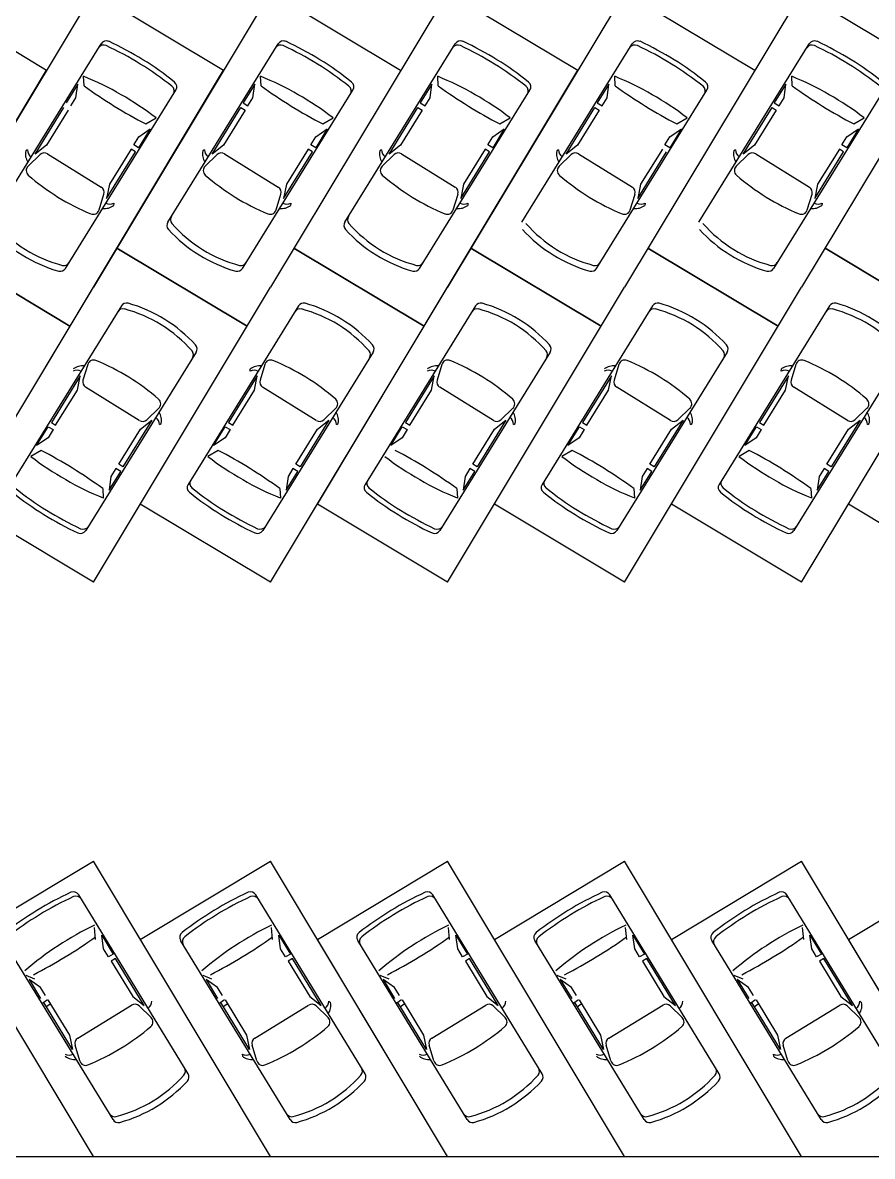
# Model space of a CAD drawing. Header units: millimetres. Extents: x 2478 to 18835, y -4183 to 1193.
# Drawn here: x 10870 to 12454, y -4183 to -2070 of the extents above; entities that cross this region are included whole.
import ezdxf

# ---------------------------------------------------------------- set-up
doc = ezdxf.new("R2010")
doc.units = ezdxf.units.MM

msp = doc.modelspace()

# ---------------------------------------------------------------- linework, layer by layer
at = {"color": 1}
for p, q in [((10672.2, -2013.2), (10914.9, -2158.8)), ((11002.2, -2013.2), (10672.2, -2563.2)), ((11002.2, -2013.2), (10672.2, -2563.2)), ((11332.2, -2013.2), (11002.2, -2563.2)), ((11002.2, -2013.2), (11244.9, -2158.8)), ((11662.2, -2013.2), (11332.2, -2563.2)), ((11332.2, -2013.2), (11574.9, -2158.8)), ((11662.2, -2013.2), (11332.2, -2563.2)), ((11992.2, -2013.2), (11662.2, -2563.2)), ((11662.2, -2013.2), (11904.9, -2158.8)), ((11992.2, -2013.2), (12234.9, -2158.8)), ((12322.2, -2013.2), (11992.2, -2563.2)), ((12652.2, -2013.2), (12322.2, -2563.2)), ((12322.2, -2013.2), (12564.9, -2158.8)), ((12652.2, -2013.2), (12322.2, -2563.2)), ((10342.2, -3113.2), (10914.9, -2158.8)), ((10672.2, -3113.2), (11244.9, -2158.8)), ((11332.2, -3113.2), (11904.9, -2158.8)), ((12322.2, -3113.2), (12894.9, -2158.8)), ((10715.9, -2490.4), (10958.5, -2636)), ((10958.5, -2636), (10715.9, -2490.4)), ((11288.5, -2636), (11045.9, -2490.4)), ((11045.9, -2490.4), (11288.5, -2636)), ((11045.9, -2490.4), (11288.5, -2636)), ((11618.5, -2636), (11375.9, -2490.4)), ((11375.9, -2490.4), (11618.5, -2636)), ((11948.5, -2636), (11705.9, -2490.4)), ((11705.9, -2490.4), (11948.5, -2636)), ((11705.9, -2490.4), (11948.5, -2636)), ((11705.9, -2490.4), (11948.5, -2636)), ((12035.9, -2490.4), (12278.5, -2636)), ((12035.9, -2490.4), (12278.5, -2636)), ((12278.5, -2636), (12035.9, -2490.4)), ((12365.9, -2490.4), (12608.5, -2636)), ((12608.5, -2636), (12365.9, -2490.4)), ((10759.6, -2967.6), (11002.2, -2563.2)), ((11002.2, -3113.2), (11332.2, -2563.2)), ((11002.2, -3113.2), (11332.2, -2563.2)), ((11419.6, -2967.6), (11662.2, -2563.2)), ((11662.2, -3113.2), (11992.2, -2563.2)), ((11992.2, -3113.2), (12322.2, -2563.2)), ((11992.2, -3113.2), (12322.2, -2563.2)), ((11002.2, -3113.2), (10759.6, -2967.6)), ((11332.2, -3113.2), (11089.6, -2967.6)), ((11332.2, -3113.2), (11089.6, -2967.6)), ((11662.2, -3113.2), (11419.6, -2967.6)), ((11992.2, -3113.2), (11749.6, -2967.6)), ((12322.2, -3113.2), (12079.6, -2967.6)), ((12322.2, -3113.2), (12079.6, -2967.6)), ((12652.2, -3113.2), (12409.6, -2967.6)), ((12652.2, -3113.2), (12409.6, -2967.6)), ((11002.2, -4183.2), (10672.2, -3633.2)), ((10759.6, -3778.8), (11002.2, -3633.2)), ((11332.2, -4183.2), (11002.2, -3633.2)), ((11089.6, -3778.8), (11332.2, -3633.2)), ((11662.2, -4183.2), (11332.2, -3633.2)), ((11419.6, -3778.8), (11662.2, -3633.2)), ((11992.2, -4183.2), (11662.2, -3633.2)), ((11749.6, -3778.8), (11992.2, -3633.2)), ((12322.2, -4183.2), (11992.2, -3633.2)), ((12079.6, -3778.8), (12322.2, -3633.2)), ((12652.2, -4183.2), (12322.2, -3633.2)), ((12409.6, -3778.8), (12652.2, -3633.2)), ((11662.2, -4183.2), (11419.6, -3778.8)), ((12652.2, -4183.2), (12409.6, -3778.8))]:
    msp.add_line(p, q, dxfattribs=at)
at = {"color": 0}
for p, q in [((10810.8, -2442), (11016.6, -2109.4)), ((11140.8, -2442), (11346.6, -2109.4)), ((11470.8, -2442), (11676.6, -2109.4)), ((11800.8, -2442), (12006.6, -2109.4)), ((12130.8, -2442), (12336.6, -2109.4)), ((10984.9, -2187.9), (10983.9, -2170.2)), ((11314.9, -2187.9), (11313.9, -2170.2)), ((11644.9, -2187.9), (11643.9, -2170.2)), ((11974.9, -2187.9), (11973.9, -2170.2)), ((12304.9, -2187.9), (12303.9, -2170.2)), ((10950.2, -2528.2), (11155.9, -2195.7)), ((10973, -2184.6), (10951.4, -2219.6)), ((10969.6, -2210.1), (10973, -2184.6)), ((11280.2, -2528.2), (11485.9, -2195.7)), ((11303, -2184.6), (11281.4, -2219.6)), ((11299.6, -2210.1), (11303, -2184.6)), ((11610.2, -2528.2), (11815.9, -2195.7)), ((11633, -2184.6), (11611.4, -2219.6)), ((11629.6, -2210.1), (11633, -2184.6)), ((11940.2, -2528.2), (12145.9, -2195.7)), ((11963, -2184.6), (11941.4, -2219.6)), ((11959.6, -2210.1), (11963, -2184.6)), ((12270.2, -2528.2), (12475.9, -2195.7)), ((12293, -2184.6), (12271.4, -2219.6)), ((12289.6, -2210.1), (12293, -2184.6)), ((10960.3, -2225.1), (10969.6, -2210.1)), ((11290.3, -2225.1), (11299.6, -2210.1)), ((11620.3, -2225.1), (11629.6, -2210.1)), ((11950.3, -2225.1), (11959.6, -2210.1)), ((12280.3, -2225.1), (12289.6, -2210.1)), ((10893.3, -2315.2), (10947.1, -2228.2)), ((10955.1, -2233.1), (10914.6, -2298.6)), ((11223.3, -2315.2), (11277.1, -2228.2)), ((11285.1, -2233.1), (11244.6, -2298.6)), ((11277.1, -2228.2), (11285.1, -2233.1)), ((11281.4, -2219.6), (11290.3, -2225.1)), ((11553.3, -2315.2), (11607.1, -2228.2)), ((11615.1, -2233.1), (11574.6, -2298.6)), ((11607.1, -2228.2), (11615.1, -2233.1)), ((11611.4, -2219.6), (11620.3, -2225.1)), ((11883.3, -2315.2), (11937.1, -2228.2)), ((11945.1, -2233.1), (11904.6, -2298.6)), ((11937.1, -2228.2), (11945.1, -2233.1)), ((11941.4, -2219.6), (11950.3, -2225.1)), ((12213.3, -2315.2), (12267.1, -2228.2)), ((12275.1, -2233.1), (12234.6, -2298.6)), ((12267.1, -2228.2), (12275.1, -2233.1)), ((12271.4, -2219.6), (12280.3, -2225.1)), ((11099.8, -2259), (11118.9, -2247.6)), ((11429.8, -2259), (11448.9, -2247.6)), ((11759.8, -2259), (11778.9, -2247.6)), ((12089.8, -2259), (12108.9, -2247.6)), ((12419.8, -2259), (12438.9, -2247.6)), ((11108.1, -2268.2), (11086.5, -2303.2)), ((11086.8, -2282.7), (11108.1, -2268.2)), ((11438.1, -2268.2), (11416.5, -2303.2)), ((11416.8, -2282.7), (11438.1, -2268.2)), ((11768.1, -2268.2), (11746.5, -2303.2)), ((11746.8, -2282.7), (11768.1, -2268.2)), ((12098.1, -2268.2), (12076.5, -2303.2)), ((12076.8, -2282.7), (12098.1, -2268.2)), ((12428.1, -2268.2), (12406.5, -2303.2)), ((12406.8, -2282.7), (12428.1, -2268.2)), ((10914.6, -2298.6), (10893.3, -2315.2)), ((11077.5, -2297.6), (11086.8, -2282.7)), ((11086.5, -2303.2), (11077.5, -2297.6)), ((11244.6, -2298.6), (11223.3, -2315.2)), ((11407.5, -2297.6), (11416.8, -2282.7)), ((11416.5, -2303.2), (11407.5, -2297.6)), ((11574.6, -2298.6), (11553.3, -2315.2)), ((11737.5, -2297.6), (11746.8, -2282.7)), ((11746.5, -2303.2), (11737.5, -2297.6)), ((11904.6, -2298.6), (11883.3, -2315.2)), ((12067.5, -2297.6), (12076.8, -2282.7)), ((12076.5, -2303.2), (12067.5, -2297.6)), ((12234.6, -2298.6), (12213.3, -2315.2)), ((12397.5, -2297.6), (12406.8, -2282.7)), ((12406.5, -2303.2), (12397.5, -2297.6)), ((10879.2, -2307.1), (10875.9, -2309.3)), ((10880.4, -2337.4), (10902.8, -2316.1)), ((10916.7, -2314.7), (11016.8, -2376.6)), ((11026.8, -2397.9), (11080.6, -2310.8)), ((11072.7, -2305.9), (11032.2, -2371.3)), ((11080.6, -2310.8), (11072.7, -2305.9)), ((11209.2, -2307.1), (11205.9, -2309.3)), ((11210.4, -2337.4), (11232.8, -2316.1)), ((11246.7, -2314.7), (11346.8, -2376.6)), ((11356.8, -2397.9), (11410.6, -2310.8)), ((11402.7, -2305.9), (11362.2, -2371.3)), ((11410.6, -2310.8), (11402.7, -2305.9)), ((11539.2, -2307.1), (11535.9, -2309.3)), ((11540.4, -2337.4), (11562.8, -2316.1)), ((11576.7, -2314.7), (11676.8, -2376.6)), ((11686.8, -2397.9), (11740.6, -2310.8)), ((11732.7, -2305.9), (11692.2, -2371.3)), ((11740.6, -2310.8), (11732.7, -2305.9)), ((11869.2, -2307.1), (11865.9, -2309.3)), ((11870.4, -2337.4), (11892.8, -2316.1)), ((11906.7, -2314.7), (12006.8, -2376.6)), ((12016.8, -2397.9), (12070.6, -2310.8)), ((12062.7, -2305.9), (12022.2, -2371.3)), ((12199.2, -2307.1), (12195.9, -2309.3)), ((12200.4, -2337.4), (12222.8, -2316.1)), ((12236.7, -2314.7), (12336.8, -2376.6)), ((12346.8, -2397.9), (12400.6, -2310.8)), ((12392.7, -2305.9), (12352.2, -2371.3)), ((12400.6, -2310.8), (12392.7, -2305.9)), ((11032.2, -2371.3), (11026.8, -2397.9)), ((11362.2, -2371.3), (11356.8, -2397.9)), ((11692.2, -2371.3), (11686.8, -2397.9)), ((12022.2, -2371.3), (12016.8, -2397.9)), ((12352.2, -2371.3), (12346.8, -2397.9)), ((11012.7, -2419.3), (11021.8, -2389.7)), ((11040.4, -2406.8), (11039.8, -2410.7)), ((11342.7, -2419.3), (11351.8, -2389.7)), ((11370.4, -2406.8), (11369.8, -2410.7)), ((11672.7, -2419.3), (11681.8, -2389.7)), ((11700.4, -2406.8), (11699.8, -2410.7)), ((12002.7, -2419.3), (12011.8, -2389.7)), ((12030.4, -2406.8), (12029.8, -2410.7)), ((12332.7, -2419.3), (12341.8, -2389.7)), ((12360.4, -2406.8), (12359.8, -2410.7)), ((11054.3, -2598.1), (10848.5, -2930.7)), ((11384.3, -2598.1), (11178.5, -2930.7)), ((11714.3, -2598.1), (11508.5, -2930.7)), ((12044.3, -2598.1), (11838.5, -2930.7)), ((12374.3, -2598.1), (12168.5, -2930.7)), ((11193.6, -2684.4), (10987.8, -3017)), ((11523.6, -2684.4), (11317.8, -3017)), ((11853.6, -2684.4), (11647.8, -3017)), ((12183.6, -2684.4), (11977.8, -3017)), ((12513.6, -2684.4), (12307.8, -3017)), ((10991.7, -2707.1), (10982.7, -2736.7)), ((11294.1, -2719.6), (11294.6, -2715.6)), ((11321.7, -2707.1), (11312.7, -2736.7)), ((11651.7, -2707.1), (11642.7, -2736.7)), ((11981.7, -2707.1), (11972.7, -2736.7)), ((12284.1, -2719.6), (12284.6, -2715.6)), ((12311.7, -2707.1), (12302.7, -2736.7)), ((10977.6, -2728.5), (10923.8, -2815.5)), ((10972.2, -2755), (10977.6, -2728.5)), ((11307.6, -2728.5), (11253.8, -2815.5)), ((11302.2, -2755), (11307.6, -2728.5)), ((11637.6, -2728.5), (11583.8, -2815.5)), ((11632.2, -2755), (11637.6, -2728.5)), ((11967.6, -2728.5), (11913.8, -2815.5)), ((11962.2, -2755), (11967.6, -2728.5)), ((12297.6, -2728.5), (12243.8, -2815.5)), ((12292.2, -2755), (12297.6, -2728.5)), ((10931.8, -2820.5), (10972.2, -2755)), ((11087.7, -2811.7), (10987.6, -2749.7)), ((11261.8, -2820.5), (11302.2, -2755)), ((11417.7, -2811.7), (11317.6, -2749.7)), ((11591.8, -2820.5), (11632.2, -2755)), ((11747.7, -2811.7), (11647.6, -2749.7)), ((11921.8, -2820.5), (11962.2, -2755)), ((12077.7, -2811.7), (11977.6, -2749.7)), ((12251.8, -2820.5), (12292.2, -2755)), ((12407.7, -2811.7), (12307.6, -2749.7)), ((11124.1, -2789), (11101.6, -2810.3)), ((11454.1, -2789), (11431.6, -2810.3)), ((11784.1, -2789), (11761.6, -2810.3)), ((12114.1, -2789), (12091.6, -2810.3)), ((12444.1, -2789), (12421.6, -2810.3)), ((10896.3, -2858.2), (10918, -2823.2)), ((10926.9, -2828.7), (10917.6, -2843.7)), ((10918, -2823.2), (10926.9, -2828.7)), ((10923.8, -2815.5), (10931.8, -2820.5)), ((11049.4, -2893.2), (11089.9, -2827.8)), ((11111.2, -2811.1), (11057.3, -2898.1)), ((11089.9, -2827.8), (11111.2, -2811.1)), ((11125.2, -2819.3), (11128.5, -2817)), ((11226.3, -2858.2), (11248, -2823.2)), ((11256.9, -2828.7), (11247.6, -2843.7)), ((11248, -2823.2), (11256.9, -2828.7)), ((11253.8, -2815.5), (11261.8, -2820.5)), ((11379.4, -2893.2), (11419.9, -2827.8)), ((11441.2, -2811.1), (11387.3, -2898.1)), ((11419.9, -2827.8), (11441.2, -2811.1)), ((11455.2, -2819.3), (11458.5, -2817)), ((11556.3, -2858.2), (11578, -2823.2)), ((11586.9, -2828.7), (11577.6, -2843.7)), ((11578, -2823.2), (11586.9, -2828.7)), ((11583.8, -2815.5), (11591.8, -2820.5)), ((11709.4, -2893.2), (11749.9, -2827.8)), ((11771.2, -2811.1), (11717.3, -2898.1)), ((11749.9, -2827.8), (11771.2, -2811.1)), ((11785.2, -2819.3), (11788.5, -2817)), ((11886.3, -2858.2), (11908, -2823.2)), ((11916.9, -2828.7), (11907.6, -2843.7)), ((11908, -2823.2), (11916.9, -2828.7)), ((11913.8, -2815.5), (11921.8, -2820.5)), ((12039.4, -2893.2), (12079.9, -2827.8)), ((12101.2, -2811.1), (12047.3, -2898.1)), ((12079.9, -2827.8), (12101.2, -2811.1)), ((12115.2, -2819.3), (12118.5, -2817)), ((12216.3, -2858.2), (12238, -2823.2)), ((12246.9, -2828.7), (12237.6, -2843.7)), ((12238, -2823.2), (12246.9, -2828.7)), ((12243.8, -2815.5), (12251.8, -2820.5)), ((12369.4, -2893.2), (12409.9, -2827.8)), ((12431.2, -2811.1), (12377.3, -2898.1)), ((12409.9, -2827.8), (12431.2, -2811.1)), ((12445.2, -2819.3), (12448.5, -2817)), ((10917.6, -2843.7), (10896.3, -2858.2)), ((11247.6, -2843.7), (11226.3, -2858.2)), ((11577.6, -2843.7), (11556.3, -2858.2)), ((11907.6, -2843.7), (11886.3, -2858.2)), ((12237.6, -2843.7), (12216.3, -2858.2)), ((10904.6, -2867.4), (10885.6, -2878.8)), ((11234.6, -2867.4), (11215.6, -2878.8)), ((11894.6, -2867.4), (11875.6, -2878.8)), ((12224.6, -2867.4), (12205.6, -2878.8)), ((11057.3, -2898.1), (11049.4, -2893.2)), ((11387.3, -2898.1), (11379.4, -2893.2)), ((11717.3, -2898.1), (11709.4, -2893.2)), ((12047.3, -2898.1), (12039.4, -2893.2)), ((12377.3, -2898.1), (12369.4, -2893.2)), ((11031.4, -2941.8), (11053.1, -2906.8)), ((11044.1, -2901.3), (11034.9, -2916.2)), ((11053.1, -2906.8), (11044.1, -2901.3)), ((11361.4, -2941.8), (11383.1, -2906.8)), ((11374.1, -2901.3), (11364.9, -2916.2)), ((11383.1, -2906.8), (11374.1, -2901.3)), ((11691.4, -2941.8), (11713.1, -2906.8)), ((11704.1, -2901.3), (11694.9, -2916.2)), ((11713.1, -2906.8), (11704.1, -2901.3)), ((12021.4, -2941.8), (12043.1, -2906.8)), ((12034.1, -2901.3), (12024.9, -2916.2)), ((12043.1, -2906.8), (12034.1, -2901.3)), ((12351.4, -2941.8), (12373.1, -2906.8)), ((12364.1, -2901.3), (12354.9, -2916.2)), ((12373.1, -2906.8), (12364.1, -2901.3)), ((11034.9, -2916.2), (11031.4, -2941.8)), ((11364.9, -2916.2), (11361.4, -2941.8)), ((11694.9, -2916.2), (11691.4, -2941.8)), ((12024.9, -2916.2), (12021.4, -2941.8)), ((12354.9, -2916.2), (12351.4, -2941.8)), ((11019.5, -2938.4), (11020.6, -2956.2)), ((11349.5, -2938.4), (11350.6, -2956.2)), ((11679.5, -2938.4), (11680.6, -2956.2)), ((12009.5, -2938.4), (12010.6, -2956.2)), ((12339.5, -2938.4), (12340.6, -2956.2)), ((11178.6, -4029.3), (10974.8, -3695.6)), ((11508.6, -4029.3), (11304.8, -3695.6)), ((11838.6, -4029.3), (11634.8, -3695.6)), ((12168.6, -4029.3), (11964.8, -3695.6)), ((12498.6, -4029.3), (12294.8, -3695.6)), ((11006.2, -3779), (11003.9, -3756.9)), ((11336.2, -3779), (11333.9, -3756.9)), ((11666.2, -3779), (11663.9, -3756.9)), ((11996.2, -3779), (11993.9, -3756.9)), ((12326.2, -3779), (12323.9, -3756.9)), ((11038.8, -4114.8), (10834.8, -3780.9)), ((11017.9, -3771), (11039.3, -3806.1)), ((11021.2, -3796.5), (11017.9, -3771)), ((11368.8, -4114.8), (11164.8, -3780.9)), ((11351.2, -3796.5), (11347.9, -3771)), ((11347.9, -3771), (11369.3, -3806.1)), ((11698.8, -4114.8), (11494.8, -3780.9)), ((11681.2, -3796.5), (11677.9, -3771)), ((11677.9, -3771), (11699.3, -3806.1)), ((12028.8, -4114.8), (11824.8, -3780.9)), ((12011.2, -3796.5), (12007.9, -3771)), ((12007.9, -3771), (12029.3, -3806.1)), ((12358.8, -4114.8), (12154.8, -3780.9)), ((12337.9, -3771), (12359.3, -3806.1)), ((12341.2, -3796.5), (12337.9, -3771)), ((11030.3, -3811.6), (11021.2, -3796.5)), ((11360.3, -3811.6), (11351.2, -3796.5)), ((11690.3, -3811.6), (11681.2, -3796.5)), ((12020.3, -3811.6), (12011.2, -3796.5)), ((12350.3, -3811.6), (12341.2, -3796.5)), ((11039.3, -3806.1), (11030.3, -3811.6)), ((11043.5, -3814.7), (11035.5, -3819.6)), ((11035.5, -3819.6), (11075.7, -3885.3)), ((11096.9, -3902.1), (11043.5, -3814.7)), ((11369.3, -3806.1), (11360.3, -3811.6)), ((11373.5, -3814.7), (11365.5, -3819.6)), ((11365.5, -3819.6), (11405.7, -3885.3)), ((11426.9, -3902.1), (11373.5, -3814.7)), ((11699.3, -3806.1), (11690.3, -3811.6)), ((11703.5, -3814.7), (11695.5, -3819.6)), ((11695.5, -3819.6), (11735.7, -3885.3)), ((11756.9, -3902.1), (11703.5, -3814.7)), ((12029.3, -3806.1), (12020.3, -3811.6)), ((12033.5, -3814.7), (12025.5, -3819.6)), ((12025.5, -3819.6), (12065.7, -3885.3)), ((12086.9, -3902.1), (12033.5, -3814.7)), ((12359.3, -3806.1), (12350.3, -3811.6)), ((12363.5, -3814.7), (12355.5, -3819.6)), ((12355.5, -3819.6), (12395.7, -3885.3)), ((12416.9, -3902.1), (12363.5, -3814.7)), ((10893.2, -3853), (10876.7, -3846.4)), ((10903.5, -3868.4), (10882.3, -3853.8)), ((10882.3, -3853.8), (10903.7, -3888.9)), ((11223.2, -3853), (11206.7, -3846.4)), ((11212.3, -3853.8), (11233.7, -3888.9)), ((11233.5, -3868.4), (11212.3, -3853.8)), ((11553.2, -3853), (11536.7, -3846.4)), ((11542.3, -3853.8), (11563.7, -3888.9)), ((11563.5, -3868.4), (11542.3, -3853.8)), ((11883.2, -3853), (11866.7, -3846.4)), ((11872.3, -3853.8), (11893.7, -3888.9)), ((11893.5, -3868.4), (11872.3, -3853.8)), ((12213.2, -3853), (12196.7, -3846.4)), ((12223.5, -3868.4), (12202.3, -3853.8)), ((12202.3, -3853.8), (12223.7, -3888.9)), ((10912.7, -3883.4), (10903.5, -3868.4)), ((11075.7, -3885.3), (11096.9, -3902.1)), ((11242.7, -3883.4), (11233.5, -3868.4)), ((11405.7, -3885.3), (11426.9, -3902.1)), ((11572.7, -3883.4), (11563.5, -3868.4)), ((11735.7, -3885.3), (11756.9, -3902.1)), ((11902.7, -3883.4), (11893.5, -3868.4)), ((12065.7, -3885.3), (12086.9, -3902.1)), ((12232.7, -3883.4), (12223.5, -3868.4)), ((12395.7, -3885.3), (12416.9, -3902.1)), ((10907.6, -3896.8), (10916.4, -3891)), ((10962.9, -3983.9), (10909.5, -3896.6)), ((10913.7, -3904.3), (10921.5, -3899.2)), ((10917.5, -3891.7), (10957.6, -3957.4)), ((10972.9, -3962.8), (11073.4, -3901.4)), ((11109.6, -3924.3), (11087.3, -3902.9)), ((11237.6, -3896.8), (11246.4, -3891)), ((11292.9, -3983.9), (11239.5, -3896.6)), ((11243.7, -3904.3), (11251.5, -3899.2)), ((11247.5, -3891.7), (11287.6, -3957.4)), ((11302.9, -3962.8), (11403.4, -3901.4)), ((11439.6, -3924.3), (11417.3, -3902.9)), ((11441, -3894), (11444.2, -3896.3)), ((11567.6, -3896.8), (11576.4, -3891)), ((11622.9, -3983.9), (11569.5, -3896.6)), ((11573.7, -3904.3), (11581.5, -3899.2)), ((11577.5, -3891.7), (11617.6, -3957.4)), ((11632.9, -3962.8), (11733.4, -3901.4)), ((11769.6, -3924.3), (11747.3, -3902.9)), ((11897.6, -3896.8), (11906.4, -3891)), ((11952.9, -3983.9), (11899.5, -3896.6)), ((11903.7, -3904.3), (11911.5, -3899.2)), ((11907.5, -3891.7), (11947.6, -3957.4)), ((11962.9, -3962.8), (12063.4, -3901.4)), ((12099.6, -3924.3), (12077.3, -3902.9)), ((12227.6, -3896.8), (12236.4, -3891)), ((12282.9, -3983.9), (12229.5, -3896.6)), ((12233.7, -3904.3), (12241.5, -3899.2)), ((12237.5, -3891.7), (12277.6, -3957.4)), ((12292.9, -3962.8), (12393.4, -3901.4)), ((12429.6, -3924.3), (12407.3, -3902.9)), ((12431, -3894), (12434.2, -3896.3)), ((10957.6, -3957.4), (10962.9, -3983.9)), ((11287.6, -3957.4), (11292.9, -3983.9)), ((11617.6, -3957.4), (11622.9, -3983.9)), ((11947.6, -3957.4), (11952.9, -3983.9)), ((12277.6, -3957.4), (12282.9, -3983.9)), ((10976.8, -4005.4), (10968, -3975.8)), ((11279.2, -3992.8), (11279.8, -3996.7)), ((11306.8, -4005.4), (11298, -3975.8)), ((11636.8, -4005.4), (11628, -3975.8)), ((11966.8, -4005.4), (11958, -3975.8)), ((12269.2, -3992.8), (12269.8, -3996.7)), ((12296.8, -4005.4), (12288, -3975.8))]:
    msp.add_line(p, q, dxfattribs=at)
at = {"color": 4}
msp.add_line((8362.2, -4183.2), (16746.3, -4183.2), dxfattribs=at)
at = {"color": 0}
for centre, major_axis, start_param, end_param in [((11021.4, -2123.3), (-2.6, 11.1), 5.626184, 7.068583), ((11026.3, -2115.4), (-2.6, 11.1), 5.626184, 7.068583), ((10766, -2669.4), (-597.9, -140.8), 3.808851, 4.043797), ((10770.9, -2661.4), (-597.9, -140.8), 3.808851, 4.043797), ((11351.4, -2123.3), (-2.6, 11.1), 5.626184, 7.068583), ((11356.3, -2115.4), (-2.6, 11.1), 5.626184, 7.068583), ((11096, -2669.4), (-597.9, -140.8), 3.808851, 4.043797), ((11100.9, -2661.4), (-597.9, -140.8), 3.808851, 4.043797), ((11681.4, -2123.3), (-2.6, 11.1), 5.626184, 7.068583), ((11686.3, -2115.4), (-2.6, 11.1), 5.626184, 7.068583), ((11426, -2669.4), (-597.9, -140.8), 3.808851, 4.043797), ((11430.9, -2661.4), (-597.9, -140.8), 3.808851, 4.043797), ((12011.4, -2123.3), (-2.6, 11.1), 5.626184, 7.068583), ((12016.3, -2115.4), (-2.6, 11.1), 5.626184, 7.068583), ((11756, -2669.4), (-597.9, -140.8), 3.808851, 4.043797), ((11760.9, -2661.4), (-597.9, -140.8), 3.808851, 4.043797), ((12341.4, -2123.3), (-2.6, 11.1), 5.626184, 7.068583), ((12346.3, -2115.4), (-2.6, 11.1), 5.626184, 7.068583), ((12086, -2669.4), (-597.9, -140.8), 3.808851, 4.043797), ((12090.9, -2661.4), (-597.9, -140.8), 3.808851, 4.043797), ((10758.1, -2720.7), (-136.4, 579.2), 5.400401, 5.662686), ((11088.1, -2720.7), (-136.4, 579.2), 5.400401, 5.662686), ((11418.1, -2720.7), (-136.4, 579.2), 5.400401, 5.662686), ((11748.1, -2720.7), (-136.4, 579.2), 5.400401, 5.662686), ((12078.1, -2720.7), (-136.4, 579.2), 5.400401, 5.662686), ((11519, -1453.1), (-208.3, 884.2), 2.281762, 2.430627), ((11141.3, -2197.6), (-2.6, 11.1), 3.926991, 5.367923), ((11146.2, -2189.7), (-2.6, 11.1), 3.926991, 5.367923), ((11849, -1453.1), (-208.3, 884.2), 2.281762, 2.430627), ((11471.3, -2197.6), (-2.6, 11.1), 3.926991, 5.367923), ((11476.2, -2189.7), (-2.6, 11.1), 3.926991, 5.367923), ((12179, -1453.1), (-208.3, 884.2), 2.281762, 2.430627), ((11801.3, -2197.6), (-2.6, 11.1), 3.926991, 5.367923), ((11806.2, -2189.7), (-2.6, 11.1), 3.926991, 5.367923), ((12509, -1453.1), (-208.3, 884.2), 2.281762, 2.430627), ((12131.3, -2197.6), (-2.6, 11.1), 3.926991, 5.367923), ((12136.2, -2189.7), (-2.6, 11.1), 3.926991, 5.367923), ((12839, -1453.1), (-208.3, 884.2), 2.281762, 2.430627), ((10902.6, -2315), (-26.5, -6.2), -0.439922, 0.360338), ((10895.5, -2306.9), (-15.8, -3.7), -0.220829, 0.729047), ((10910.7, -2324.4), (-11.1, -2.6), 3.926991, 5.240463), ((11232.6, -2315), (-26.5, -6.2), -0.439922, 0.360338), ((11225.5, -2306.9), (-15.8, -3.7), -0.220829, 0.729047), ((11240.7, -2324.4), (-11.1, -2.6), 3.926991, 5.240463), ((11562.6, -2315), (-26.5, -6.2), -0.439922, 0.360338), ((11555.5, -2306.9), (-15.8, -3.7), -0.220829, 0.729047), ((11570.7, -2324.4), (-11.1, -2.6), 3.926991, 5.240463), ((11892.6, -2315), (-26.5, -6.2), -0.439922, 0.360338), ((11885.5, -2306.9), (-15.8, -3.7), -0.220829, 0.729047), ((11900.7, -2324.4), (-11.1, -2.6), 3.926991, 5.240463), ((12222.6, -2315), (-26.5, -6.2), -0.439922, 0.360338), ((12215.5, -2306.9), (-15.8, -3.7), -0.220829, 0.729047), ((12230.7, -2324.4), (-11.1, -2.6), 3.926991, 5.240463), ((10888.3, -2345.7), (-2.6, 11.1), 0.528074, 2.182793), ((11218.3, -2345.7), (-2.6, 11.1), 0.528074, 2.182793), ((11548.3, -2345.7), (-2.6, 11.1), 0.528074, 2.182793), ((11878.3, -2345.7), (-2.6, 11.1), 0.528074, 2.182793), ((12208.3, -2345.7), (-2.6, 11.1), 0.528074, 2.182793), ((11160.7, -2032.1), (-415.5, -97.9), 0.623679, 0.947117), ((11490.7, -2032.1), (-415.5, -97.9), 0.623679, 0.947117), ((11820.7, -2032.1), (-415.5, -97.9), 0.623679, 0.947117), ((12150.7, -2032.1), (-415.5, -97.9), 0.623679, 0.947117), ((12480.7, -2032.1), (-415.5, -97.9), 0.623679, 0.947117), ((11010.8, -2386.4), (-2.6, 11.1), 4.184315, 5.497787), ((11340.8, -2386.4), (-2.6, 11.1), 4.184315, 5.497787), ((11670.8, -2386.4), (-2.6, 11.1), 4.184315, 5.497787), ((12000.8, -2386.4), (-2.6, 11.1), 4.184315, 5.497787), ((12330.8, -2386.4), (-2.6, 11.1), 4.184315, 5.497787), ((11033.3, -2392.2), (-3.7, 15.8), 2.412546, 3.362421), ((11363.3, -2392.2), (-3.7, 15.8), 2.412546, 3.362421), ((11693.3, -2392.2), (-3.7, 15.8), 2.412546, 3.362421), ((12023.3, -2392.2), (-3.7, 15.8), 2.412546, 3.362421), ((12353.3, -2392.2), (-3.7, 15.8), 2.412546, 3.362421), ((11001.8, -2415.9), (-11.1, -2.6), 0.958799, 2.613518), ((11022.9, -2389.4), (-6.2, 26.5), 2.781255, 3.581514), ((11331.8, -2415.9), (-11.1, -2.6), 0.958799, 2.613518), ((11352.9, -2389.4), (-6.2, 26.5), 2.781255, 3.581514), ((11661.8, -2415.9), (-11.1, -2.6), 0.958799, 2.613518), ((11682.9, -2389.4), (-6.2, 26.5), 2.781255, 3.581514), ((11991.8, -2415.9), (-11.1, -2.6), 0.958799, 2.613518), ((12012.9, -2389.4), (-6.2, 26.5), 2.781255, 3.581514), ((12321.8, -2415.9), (-11.1, -2.6), 0.958799, 2.613518), ((12342.9, -2389.4), (-6.2, 26.5), 2.781255, 3.581514), ((11009.6, -2276.4), (-58.4, 247.8), 2.060666, 2.651723), ((11150.5, -2448), (-11.1, -2.6), -0.785398, 0.48085), ((11157.2, -2437.2), (-2.6, 11.1), 0.785398, 2.032674), ((11339.6, -2276.4), (-58.4, 247.8), 2.060666, 2.651723), ((11480.5, -2448), (-11.1, -2.6), -0.785398, 0.48085), ((11487.2, -2437.2), (-2.6, 11.1), 0.785398, 2.032674), ((11669.6, -2276.4), (-58.4, 247.8), 2.060666, 2.651723), ((11999.6, -2276.4), (-58.4, 247.8), 2.060666, 2.651723), ((12329.6, -2276.4), (-58.4, 247.8), 2.060666, 2.651723), ((11011, -2274.1), (-262.2, -61.8), 0.50732, 1.063476), ((11341, -2274.1), (-262.2, -61.8), 0.50732, 1.063476), ((11671, -2274.1), (-262.2, -61.8), 0.50732, 1.063476), ((12001, -2274.1), (-262.2, -61.8), 0.50732, 1.063476), ((12331, -2274.1), (-262.2, -61.8), 0.50732, 1.063476), ((10940.5, -2522.2), (-11.1, -2.6), 1.089946, 2.356194), ((10947.2, -2511.4), (-11.1, -2.6), 1.108918, 2.356194), ((11270.5, -2522.2), (-11.1, -2.6), 1.089946, 2.356194), ((11277.2, -2511.4), (-11.1, -2.6), 1.108918, 2.356194), ((11600.5, -2522.2), (-11.1, -2.6), 1.089946, 2.356194), ((11607.2, -2511.4), (-11.1, -2.6), 1.108918, 2.356194), ((11930.5, -2522.2), (-11.1, -2.6), 1.089946, 2.356194), ((11937.2, -2511.4), (-11.1, -2.6), 1.108918, 2.356194), ((12260.5, -2522.2), (-11.1, -2.6), 1.089946, 2.356194), ((12267.2, -2511.4), (-11.1, -2.6), 1.108918, 2.356194), ((11064, -2604.1), (11.1, 2.6), 1.089946, 2.356194), ((10993.4, -2852.3), (262.2, 61.8), 0.50732, 1.063476), ((11394, -2604.1), (11.1, 2.6), 1.089946, 2.356194), ((11323.4, -2852.3), (262.2, 61.8), 0.50732, 1.063476), ((11724, -2604.1), (11.1, 2.6), 1.089946, 2.356194), ((11653.4, -2852.3), (262.2, 61.8), 0.50732, 1.063476), ((12054, -2604.1), (11.1, 2.6), 1.089946, 2.356194), ((11983.4, -2852.3), (262.2, 61.8), 0.50732, 1.063476), ((12384, -2604.1), (11.1, 2.6), 1.089946, 2.356194), ((12313.4, -2852.3), (262.2, 61.8), 0.50732, 1.063476), ((11057.3, -2615), (11.1, 2.6), 1.108918, 2.356194), ((10994.8, -2850), (58.4, -247.8), 2.060666, 2.651723), ((11387.3, -2615), (11.1, 2.6), 1.108918, 2.356194), ((11324.8, -2850), (58.4, -247.8), 2.060666, 2.651723), ((11717.3, -2615), (11.1, 2.6), 1.108918, 2.356194), ((11654.8, -2850), (58.4, -247.8), 2.060666, 2.651723), ((12047.3, -2615), (11.1, 2.6), 1.108918, 2.356194), ((11984.8, -2850), (58.4, -247.8), 2.060666, 2.651723), ((12377.3, -2615), (11.1, 2.6), 1.108918, 2.356194), ((12314.8, -2850), (58.4, -247.8), 2.060666, 2.651723), ((11177.2, -2689.2), (2.6, -11.1), 0.785398, 2.032674), ((11183.9, -2678.3), (11.1, 2.6), -0.785398, 0.48085), ((11507.2, -2689.2), (2.6, -11.1), 0.785398, 2.032674), ((11513.9, -2678.3), (11.1, 2.6), -0.785398, 0.48085), ((11837.2, -2689.2), (2.6, -11.1), 0.785398, 2.032674), ((11843.9, -2678.3), (11.1, 2.6), -0.785398, 0.48085), ((12167.2, -2689.2), (2.6, -11.1), 0.785398, 2.032674), ((12173.9, -2678.3), (11.1, 2.6), -0.785398, 0.48085), ((11002.6, -2710.4), (11.1, 2.6), 0.958799, 2.613518), ((10843.7, -3094.2), (415.5, 97.9), 0.623679, 0.947117), ((11332.6, -2710.4), (11.1, 2.6), 0.958799, 2.613518), ((11173.7, -3094.2), (415.5, 97.9), 0.623679, 0.947117), ((11662.6, -2710.4), (11.1, 2.6), 0.958799, 2.613518), ((11503.7, -3094.2), (415.5, 97.9), 0.623679, 0.947117), ((11992.6, -2710.4), (11.1, 2.6), 0.958799, 2.613518), ((11833.7, -3094.2), (415.5, 97.9), 0.623679, 0.947117), ((12322.6, -2710.4), (11.1, 2.6), 0.958799, 2.613518), ((12163.7, -3094.2), (415.5, 97.9), 0.623679, 0.947117), ((10971.2, -2734.2), (3.7, -15.8), 2.412546, 3.362421), ((10981.6, -2737), (6.2, -26.5), 2.781255, 3.581514), ((11301.2, -2734.2), (3.7, -15.8), 2.412546, 3.362421), ((11311.6, -2737), (6.2, -26.5), 2.781255, 3.581514), ((11631.2, -2734.2), (3.7, -15.8), 2.412546, 3.362421), ((11641.6, -2737), (6.2, -26.5), 2.781255, 3.581514), ((11961.2, -2734.2), (3.7, -15.8), 2.412546, 3.362421), ((11971.6, -2737), (6.2, -26.5), 2.781255, 3.581514), ((12291.2, -2734.2), (3.7, -15.8), 2.412546, 3.362421), ((12301.6, -2737), (6.2, -26.5), 2.781255, 3.581514), ((10993.6, -2740), (2.6, -11.1), 4.184315, 5.497787), ((11323.6, -2740), (2.6, -11.1), 4.184315, 5.497787), ((11653.6, -2740), (2.6, -11.1), 4.184315, 5.497787), ((11983.6, -2740), (2.6, -11.1), 4.184315, 5.497787), ((12313.6, -2740), (2.6, -11.1), 4.184315, 5.497787), ((11116.2, -2780.7), (2.6, -11.1), 0.528074, 2.182793), ((11446.2, -2780.7), (2.6, -11.1), 0.528074, 2.182793), ((11776.2, -2780.7), (2.6, -11.1), 0.528074, 2.182793), ((12106.2, -2780.7), (2.6, -11.1), 0.528074, 2.182793), ((12436.2, -2780.7), (2.6, -11.1), 0.528074, 2.182793), ((11093.8, -2802), (11.1, 2.6), 3.926991, 5.240463), ((11109, -2819.5), (15.8, 3.7), -0.220829, 0.729047), ((11101.8, -2811.4), (26.5, 6.2), -0.439922, 0.360338), ((11423.8, -2802), (11.1, 2.6), 3.926991, 5.240463), ((11439, -2819.5), (15.8, 3.7), -0.220829, 0.729047), ((11431.8, -2811.4), (26.5, 6.2), -0.439922, 0.360338), ((11753.8, -2802), (11.1, 2.6), 3.926991, 5.240463), ((11769, -2819.5), (15.8, 3.7), -0.220829, 0.729047), ((11761.8, -2811.4), (26.5, 6.2), -0.439922, 0.360338), ((12083.8, -2802), (11.1, 2.6), 3.926991, 5.240463), ((12099, -2819.5), (15.8, 3.7), -0.220829, 0.729047), ((12091.8, -2811.4), (26.5, 6.2), -0.439922, 0.360338), ((12413.8, -2802), (11.1, 2.6), 3.926991, 5.240463), ((12429, -2819.5), (15.8, 3.7), -0.220829, 0.729047), ((12421.8, -2811.4), (26.5, 6.2), -0.439922, 0.360338), ((10485.4, -3673.3), (208.3, -884.2), 2.281762, 2.430627), ((10815.4, -3673.3), (208.3, -884.2), 2.281762, 2.430627), ((11145.4, -3673.3), (208.3, -884.2), 2.281762, 2.430627), ((11475.4, -3673.3), (208.3, -884.2), 2.281762, 2.430627), ((11805.4, -3673.3), (208.3, -884.2), 2.281762, 2.430627), ((11246.3, -2405.6), (136.4, -579.2), 5.400401, 5.662686), ((11576.3, -2405.6), (136.4, -579.2), 5.400401, 5.662686), ((11906.3, -2405.6), (136.4, -579.2), 5.400401, 5.662686), ((12236.3, -2405.6), (136.4, -579.2), 5.400401, 5.662686), ((12566.3, -2405.6), (136.4, -579.2), 5.400401, 5.662686), ((11188.2, -2936.7), (2.6, -11.1), 3.926991, 5.367923), ((11193.2, -2928.7), (2.6, -11.1), 3.926991, 5.367923), ((11518.2, -2936.7), (2.6, -11.1), 3.926991, 5.367923), ((11523.2, -2928.7), (2.6, -11.1), 3.926991, 5.367923), ((11848.2, -2936.7), (2.6, -11.1), 3.926991, 5.367923), ((11853.2, -2928.7), (2.6, -11.1), 3.926991, 5.367923), ((12178.2, -2936.7), (2.6, -11.1), 3.926991, 5.367923), ((12183.2, -2928.7), (2.6, -11.1), 3.926991, 5.367923), ((11233.5, -2464.9), (597.9, 140.8), 3.808851, 4.043797), ((11238.4, -2456.9), (597.9, 140.8), 3.808851, 4.043797), ((11563.5, -2464.9), (597.9, 140.8), 3.808851, 4.043797), ((11568.4, -2456.9), (597.9, 140.8), 3.808851, 4.043797), ((11893.5, -2464.9), (597.9, 140.8), 3.808851, 4.043797), ((11898.4, -2456.9), (597.9, 140.8), 3.808851, 4.043797), ((12223.5, -2464.9), (597.9, 140.8), 3.808851, 4.043797), ((12228.4, -2456.9), (597.9, 140.8), 3.808851, 4.043797), ((12553.5, -2464.9), (597.9, 140.8), 3.808851, 4.043797), ((12558.4, -2456.9), (597.9, 140.8), 3.808851, 4.043797), ((10978.1, -3011), (2.6, -11.1), 5.626184, 7.068583), ((10983.1, -3003), (2.6, -11.1), 5.626184, 7.068583), ((11308.1, -3011), (2.6, -11.1), 5.626184, 7.068583), ((11313.1, -3003), (2.6, -11.1), 5.626184, 7.068583), ((11638.1, -3011), (2.6, -11.1), 5.626184, 7.068583), ((11643.1, -3003), (2.6, -11.1), 5.626184, 7.068583), ((11968.1, -3011), (2.6, -11.1), 5.626184, 7.068583), ((11973.1, -3003), (2.6, -11.1), 5.626184, 7.068583), ((12298.1, -3011), (2.6, -11.1), 5.626184, 7.068583), ((12303.1, -3003), (2.6, -11.1), 5.626184, 7.068583), ((11216.6, -4249.4), (-144.2, -597.1), 3.808851, 4.043797), ((10965, -3701.5), (-11.1, 2.7), 3.926991, 5.367923), ((10969.9, -3709.5), (-11.1, 2.7), 3.926991, 5.367923), ((11546.6, -4249.4), (-144.2, -597.1), 3.808851, 4.043797), ((11295, -3701.5), (-11.1, 2.7), 3.926991, 5.367923), ((11299.9, -3709.5), (-11.1, 2.7), 3.926991, 5.367923), ((11876.6, -4249.4), (-144.2, -597.1), 3.808851, 4.043797), ((11625, -3701.5), (-11.1, 2.7), 3.926991, 5.367923), ((11629.9, -3709.5), (-11.1, 2.7), 3.926991, 5.367923), ((12206.6, -4249.4), (-144.2, -597.1), 3.808851, 4.043797), ((11955, -3701.5), (-11.1, 2.7), 3.926991, 5.367923), ((11959.9, -3709.5), (-11.1, 2.7), 3.926991, 5.367923), ((12536.6, -4249.4), (-144.2, -597.1), 3.808851, 4.043797), ((12285, -3701.5), (-11.1, 2.7), 3.926991, 5.367923), ((12289.9, -3709.5), (-11.1, 2.7), 3.926991, 5.367923), ((11221.5, -4257.4), (-144.2, -597.1), 3.808851, 4.043797), ((11551.5, -4257.4), (-144.2, -597.1), 3.808851, 4.043797), ((11881.5, -4257.4), (-144.2, -597.1), 3.808851, 4.043797), ((12211.5, -4257.4), (-144.2, -597.1), 3.808851, 4.043797), ((12541.5, -4257.4), (-144.2, -597.1), 3.808851, 4.043797), ((11263.7, -4287.6), (-578.4, 139.7), 5.400401, 5.662686), ((11593.7, -4287.6), (-578.4, 139.7), 5.400401, 5.662686), ((11923.7, -4287.6), (-578.4, 139.7), 5.400401, 5.662686), ((12253.7, -4287.6), (-578.4, 139.7), 5.400401, 5.662686), ((12583.7, -4287.6), (-578.4, 139.7), 5.400401, 5.662686), ((10476, -3036.4), (-883, 213.3), 2.281762, 2.430627), ((11174.6, -3775), (-11.1, 2.7), 5.626184, 7.068583), ((11179.5, -3783), (-11.1, 2.7), 5.626184, 7.068583), ((10806, -3036.4), (-883, 213.3), 2.281762, 2.430627), ((11504.6, -3775), (-11.1, 2.7), 5.626184, 7.068583), ((11509.5, -3783), (-11.1, 2.7), 5.626184, 7.068583), ((11136, -3036.4), (-883, 213.3), 2.281762, 2.430627), ((11834.6, -3775), (-11.1, 2.7), 5.626184, 7.068583), ((11839.5, -3783), (-11.1, 2.7), 5.626184, 7.068583), ((11466, -3036.4), (-883, 213.3), 2.281762, 2.430627), ((12164.6, -3775), (-11.1, 2.7), 5.626184, 7.068583), ((12169.5, -3783), (-11.1, 2.7), 5.626184, 7.068583), ((11796, -3036.4), (-883, 213.3), 2.281762, 2.430627), ((11079.4, -3911.1), (-11.1, 2.7), 4.184315, 5.497787), ((11094.7, -3893.7), (-15.8, 3.8), 2.412546, 3.362421), ((11409.4, -3911.1), (-11.1, 2.7), 4.184315, 5.497787), ((11424.7, -3893.7), (-15.8, 3.8), 2.412546, 3.362421), ((11417.5, -3901.8), (-26.5, 6.4), 2.781255, 3.581514), ((11739.4, -3911.1), (-11.1, 2.7), 4.184315, 5.497787), ((11754.7, -3893.7), (-15.8, 3.8), 2.412546, 3.362421), ((12069.4, -3911.1), (-11.1, 2.7), 4.184315, 5.497787), ((12084.7, -3893.7), (-15.8, 3.8), 2.412546, 3.362421), ((12399.4, -3911.1), (-11.1, 2.7), 4.184315, 5.497787), ((12414.7, -3893.7), (-15.8, 3.8), 2.412546, 3.362421), ((12407.5, -3901.8), (-26.5, 6.4), 2.781255, 3.581514), ((11101.7, -3932.6), (-2.7, -11.1), 0.958799, 2.613518), ((11431.7, -3932.6), (-2.7, -11.1), 0.958799, 2.613518), ((11761.7, -3932.6), (-2.7, -11.1), 0.958799, 2.613518), ((12091.7, -3932.6), (-2.7, -11.1), 0.958799, 2.613518), ((12421.7, -3932.6), (-2.7, -11.1), 0.958799, 2.613518), ((10831, -3617.5), (-100.2, -414.9), 0.623679, 0.947117), ((11161, -3617.5), (-100.2, -414.9), 0.623679, 0.947117), ((11491, -3617.5), (-100.2, -414.9), 0.623679, 0.947117), ((11821, -3617.5), (-100.2, -414.9), 0.623679, 0.947117), ((12151, -3617.5), (-100.2, -414.9), 0.623679, 0.947117), ((10978.9, -3972.5), (-2.7, -11.1), 3.926991, 5.240463), ((11308.9, -3972.5), (-2.7, -11.1), 3.926991, 5.240463), ((11638.9, -3972.5), (-2.7, -11.1), 3.926991, 5.240463), ((11968.9, -3972.5), (-2.7, -11.1), 3.926991, 5.240463), ((12298.9, -3972.5), (-2.7, -11.1), 3.926991, 5.240463), ((10956.4, -3978.2), (-3.8, -15.8), -0.220829, 0.729047), ((11286.4, -3978.2), (-3.8, -15.8), -0.220829, 0.729047), ((11616.4, -3978.2), (-3.8, -15.8), -0.220829, 0.729047), ((11946.4, -3978.2), (-3.8, -15.8), -0.220829, 0.729047), ((12276.4, -3978.2), (-3.8, -15.8), -0.220829, 0.729047), ((10966.9, -3975.5), (-6.4, -26.5), -0.439922, 0.360338), ((10987.8, -4002.2), (-11.1, 2.7), 0.528074, 2.182793), ((11296.9, -3975.5), (-6.4, -26.5), -0.439922, 0.360338), ((11317.8, -4002.2), (-11.1, 2.7), 0.528074, 2.182793), ((11626.9, -3975.5), (-6.4, -26.5), -0.439922, 0.360338), ((11647.8, -4002.2), (-11.1, 2.7), 0.528074, 2.182793), ((11956.9, -3975.5), (-6.4, -26.5), -0.439922, 0.360338), ((11977.8, -4002.2), (-11.1, 2.7), 0.528074, 2.182793), ((12286.9, -3975.5), (-6.4, -26.5), -0.439922, 0.360338), ((12307.8, -4002.2), (-11.1, 2.7), 0.528074, 2.182793), ((10980.7, -3862.5), (-247.5, 59.8), 2.060666, 2.651723), ((11162.2, -4024.4), (-2.7, -11.1), 1.108918, 2.356194), ((11168.9, -4035.3), (-2.7, -11.1), 1.089946, 2.356194), ((11310.7, -3862.5), (-247.5, 59.8), 2.060666, 2.651723), ((11492.2, -4024.4), (-2.7, -11.1), 1.108918, 2.356194), ((11498.9, -4035.3), (-2.7, -11.1), 1.089946, 2.356194), ((11640.7, -3862.5), (-247.5, 59.8), 2.060666, 2.651723), ((11822.2, -4024.4), (-2.7, -11.1), 1.108918, 2.356194), ((11828.9, -4035.3), (-2.7, -11.1), 1.089946, 2.356194), ((11970.7, -3862.5), (-247.5, 59.8), 2.060666, 2.651723), ((12152.2, -4024.4), (-2.7, -11.1), 1.108918, 2.356194), ((12158.9, -4035.3), (-2.7, -11.1), 1.089946, 2.356194), ((12300.7, -3862.5), (-247.5, 59.8), 2.060666, 2.651723), ((10979.3, -3860.3), (-63.3, -261.9), 0.50732, 1.063476), ((11309.3, -3860.3), (-63.3, -261.9), 0.50732, 1.063476), ((11639.3, -3860.3), (-63.3, -261.9), 0.50732, 1.063476), ((11969.3, -3860.3), (-63.3, -261.9), 0.50732, 1.063476), ((12299.3, -3860.3), (-63.3, -261.9), 0.50732, 1.063476), ((11041.9, -4097.9), (-11.1, 2.7), 0.785398, 2.032674), ((11048.5, -4108.8), (-2.7, -11.1), -0.785398, 0.48085), ((11371.9, -4097.9), (-11.1, 2.7), 0.785398, 2.032674), ((11378.5, -4108.8), (-2.7, -11.1), -0.785398, 0.48085), ((11701.9, -4097.9), (-11.1, 2.7), 0.785398, 2.032674), ((11708.5, -4108.8), (-2.7, -11.1), -0.785398, 0.48085), ((12031.9, -4097.9), (-11.1, 2.7), 0.785398, 2.032674), ((12038.5, -4108.8), (-2.7, -11.1), -0.785398, 0.48085), ((12361.9, -4097.9), (-11.1, 2.7), 0.785398, 2.032674), ((12368.5, -4108.8), (-2.7, -11.1), -0.785398, 0.48085)]:
    msp.add_ellipse(centre, major_axis=major_axis, ratio=1, start_param=start_param, end_param=end_param, dxfattribs=at)

doc.saveas('drawing.dxf')
